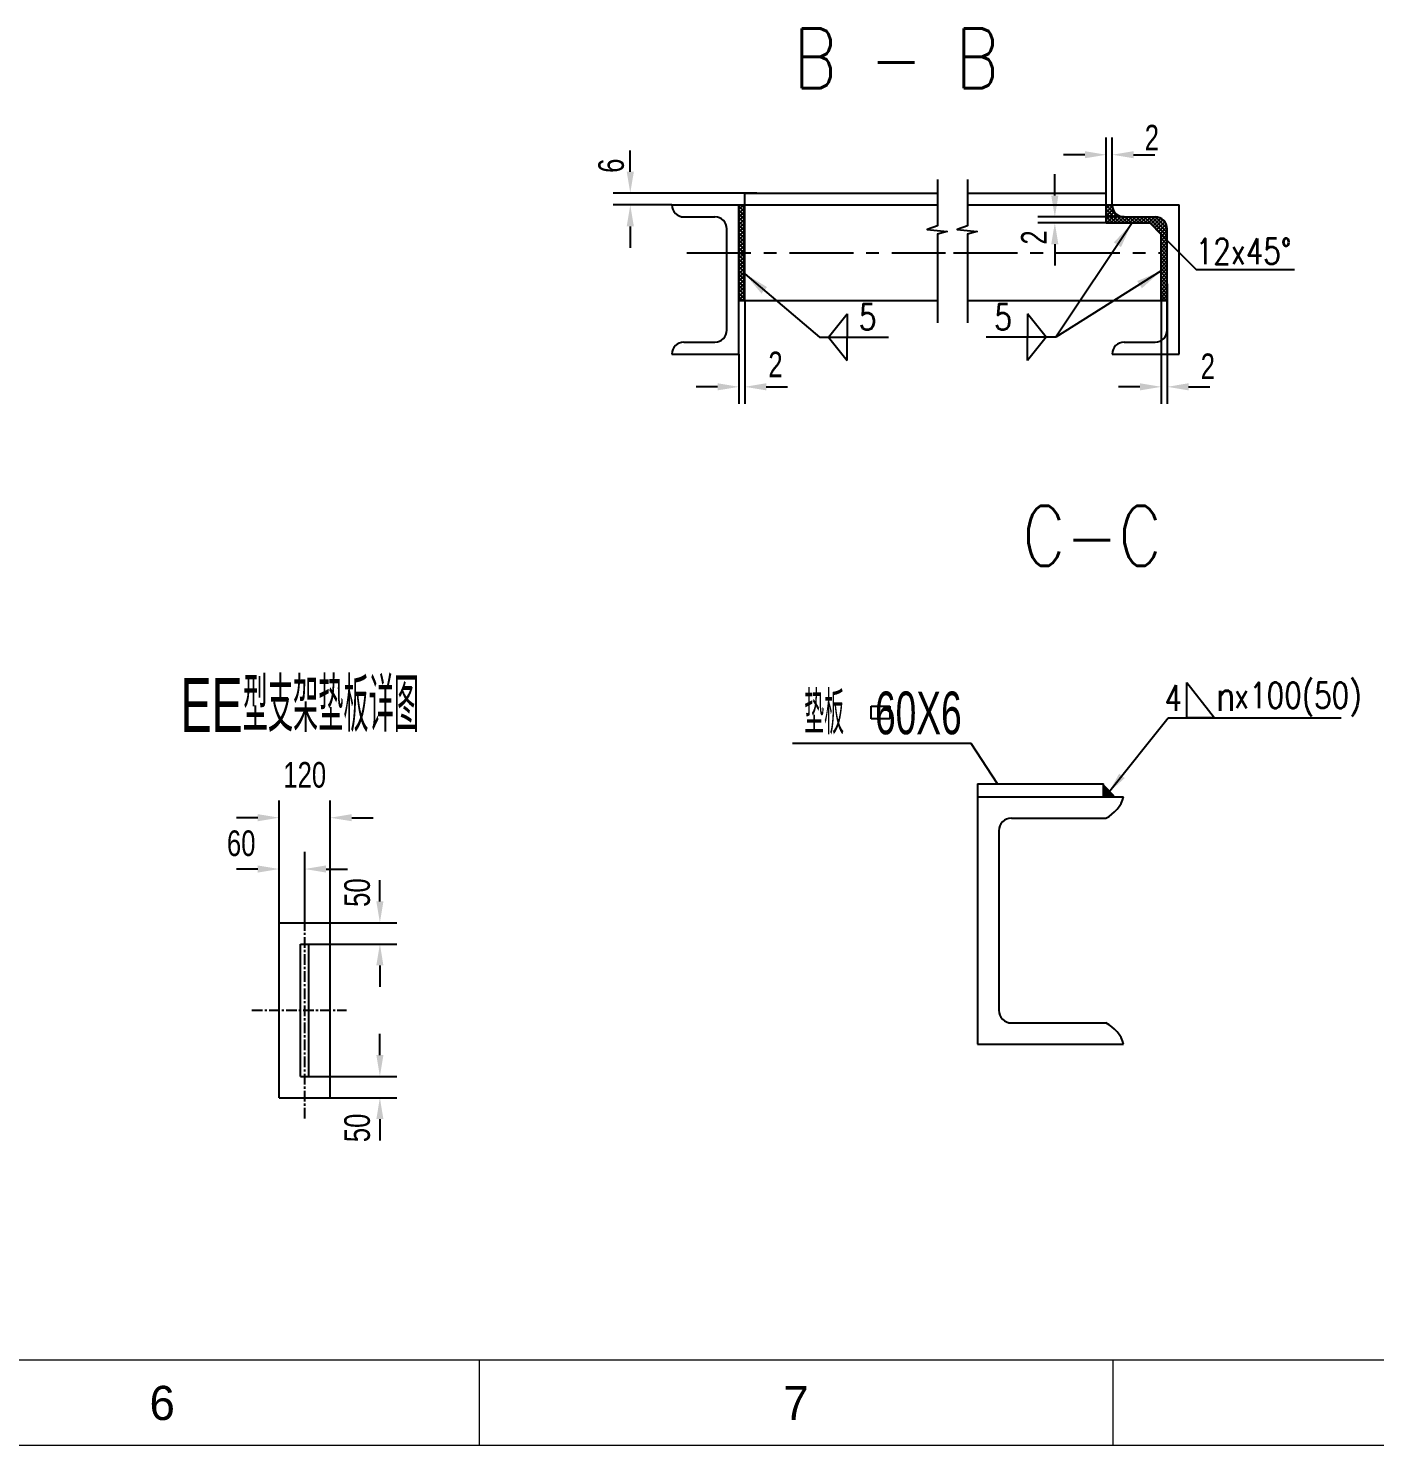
# Model space of a CAD drawing. Extents: x 148 to 221443, y -36682 to 6758.
# Drawn here: x 214447 to 217601, y -23768 to -20449 of the extents above; entities that cross this region are included whole.
import ezdxf
from ezdxf.enums import TextEntityAlignment as Align

# ---------------------------------------------------------------- set-up
doc = ezdxf.new("R2010")
doc.units = 0
doc.header["$LTSCALE"] = 10
doc.header["$MEASUREMENT"] = 0
doc.linetypes.add('CENTERX2', pattern=[4, 2.5, -0.5, 0.5, -0.5])
for name, color, linetype in [('2', 4, 'Continuous'), ('CENTER', 1, 'CENTERX2'), ('RED', 7, 'Continuous')]:
    doc.layers.add(name, color=color, linetype=linetype)
doc.layers.add('2（细实线）', color=3, linetype='Continuous', lineweight=20)
doc.layers.add('图框层', color=7, linetype='Continuous', lineweight=15)
doc.styles.add('HZ', font='ROMS.SHX', dxfattribs={"width": 0.75, "bigfont": 'GBCBIG.SHX'})
doc.styles.get("Standard").update_dxf_attribs({"font": 'wison_e.shx', "width": 0.75, "bigfont": 'wison_c.shx'})
doc.styles.add('XW', font='ROMANS.shx', dxfattribs={"width": 0.85})
doc.dimstyles.new('DIM1', dxfattribs={"dimscale": 20, "dimtxt": 3, "dimasz": 2.5, "dimexe": 2, "dimexo": 0, "dimgap": 1, "dimtad": 0, "dimdec": 0, "dimzin": 0, "dimdsep": 46, "dimtxsty": 'Standard', "dimcen": 2, "dimclrd": 3, "dimclre": 3, "dimclrt": 3, "dimadec": 0, "dimazin": 0, "dimtfac": 0.666667, "dimtdec": 0, "dimtofl": 0, "dimtmove": 2, "dimatfit": 1, "dimfxl": 2, "dimtvp": 1.333333, "dimtolj": 1, "dimtzin": 0, "dimarcsym": 0})

# ---------------------------------------------------------------- blocks, each defined once
blk = doc.blocks.new('*D1856')
at = {"color": 3, "linetype": 'Continuous', "lineweight": -2}
for p, q in [((215034.6, -22563.6), (215034.6, -22257.6)), ((215154.6, -22563.6), (215154.6, -22257.6)), ((214984.6, -22297.6), (214934.6, -22297.6)), ((215204.6, -22297.6), (215254.6, -22297.6))]:
    blk.add_line(p, q, dxfattribs=at)
at = {"color": 3}
for points in [[(214984.6, -22305.9), (214984.6, -22289.3), (215034.6, -22297.6)], [(215204.6, -22289.3), (215204.6, -22305.9), (215154.6, -22297.6)]]:
    blk.add_solid(points, dxfattribs=at)
at = {"layer": 'Defpoints', "color": 0}
for p in [(215154.6, -22297.6), (215034.6, -22563.6), (215154.6, -22563.6)]:
    blk.add_point(p, dxfattribs=at)
at = {"color": 3, "insert": (215094.6, -22197.6), "char_height": 60, "attachment_point": 5}
blk.add_mtext('\\A1;120', dxfattribs=at)
blk = doc.blocks.new('*D1857')
at = {"color": 3, "linetype": 'Continuous', "lineweight": -2}
for p, q in [((215034.6, -22543.6), (215034.6, -22377.8)), ((215094.6, -22543.6), (215094.6, -22377.8)), ((214984.6, -22417.8), (214934.6, -22417.8)), ((215144.6, -22417.8), (215194.6, -22417.8))]:
    blk.add_line(p, q, dxfattribs=at)
at = {"color": 3}
for points in [[(214984.6, -22426.1), (214984.6, -22409.4), (215034.6, -22417.8)], [(215144.6, -22409.4), (215144.6, -22426.1), (215094.6, -22417.8)]]:
    blk.add_solid(points, dxfattribs=at)
at = {"layer": 'Defpoints', "color": 0}
for p in [(215094.6, -22417.8), (215034.6, -22543.6), (215094.6, -22543.6)]:
    blk.add_point(p, dxfattribs=at)
at = {"color": 3, "insert": (214945.8, -22357.8), "char_height": 60, "attachment_point": 5}
blk.add_mtext('\\A1;60', dxfattribs=at)
blk = doc.blocks.new('*D1858')
at = {"color": 3, "linetype": 'Continuous', "lineweight": -2}
for p, q in [((215270.7, -22493.6), (215270.7, -22443.6)), ((215125, -22543.6), (215310.7, -22543.6)), ((215084.6, -22593.6), (215310.7, -22593.6)), ((215270.7, -22643.6), (215270.7, -22693.6))]:
    blk.add_line(p, q, dxfattribs=at)
at = {"color": 3}
for points in [[(215262.4, -22493.6), (215279, -22493.6), (215270.7, -22543.6)], [(215279, -22643.6), (215262.4, -22643.6), (215270.7, -22593.6)]]:
    blk.add_solid(points, dxfattribs=at)
at = {"layer": 'Defpoints', "color": 0}
for p in [(215125, -22543.6), (215084.6, -22593.6), (215270.7, -22593.6)]:
    blk.add_point(p, dxfattribs=at)
at = {"color": 3, "insert": (215217.7, -22473), "char_height": 60, "attachment_point": 5, "rotation": 90}
blk.add_mtext('\\A1;50', dxfattribs=at)
blk = doc.blocks.new('*D1868')
at = {"color": 3, "linetype": 'Continuous', "lineweight": -2}
for p, q in [((215270.7, -22853.6), (215270.7, -22803.6)), ((215084.6, -22903.6), (215310.7, -22903.6)), ((215120.9, -22953.6), (215310.7, -22953.6)), ((215270.7, -23003.6), (215270.7, -23053.6))]:
    blk.add_line(p, q, dxfattribs=at)
at = {"color": 3}
for points in [[(215262.4, -22853.6), (215279, -22853.6), (215270.7, -22903.6)], [(215279, -23003.6), (215262.4, -23003.6), (215270.7, -22953.6)]]:
    blk.add_solid(points, dxfattribs=at)
at = {"layer": 'Defpoints', "color": 0}
for p in [(215084.6, -22903.6), (215270.7, -22903.6), (215120.9, -22953.6)]:
    blk.add_point(p, dxfattribs=at)
at = {"color": 3, "insert": (215217.7, -23024.1), "char_height": 60, "attachment_point": 5, "rotation": 90}
blk.add_mtext('\\A1;50', dxfattribs=at)
blk = doc.blocks.new('*D1869')
at = {"color": 3, "lineweight": -2}
for p, q in [((217101.2, -21072.6), (217101.2, -21328.5)), ((217115.2, -21047.1), (217115.2, -21328.5)), ((217051.2, -21288.5), (217001.2, -21288.5)), ((217165.2, -21288.5), (217215.2, -21288.5))]:
    blk.add_line(p, q, dxfattribs=at)
at = {"color": 3}
for points in [[(217051.2, -21296.8), (217051.2, -21280.1), (217101.2, -21288.5)], [(217165.2, -21280.1), (217165.2, -21296.8), (217115.2, -21288.5)]]:
    blk.add_solid(points, dxfattribs=at)
at = {"layer": 'Defpoints', "color": 0}
for p in [(217101.2, -21072.6), (217115.2, -21047.1), (217115.2, -21288.5)]:
    blk.add_point(p, dxfattribs=at)
at = {"color": 3, "insert": (217210.3, -21240.4), "char_height": 60, "attachment_point": 5}
blk.add_mtext('\\A1;2', dxfattribs=at)
blk = doc.blocks.new('*D1870')
at = {"color": 3, "lineweight": -2}
for p, q in [((216972.2, -20862.6), (216972.2, -20704.9)), ((216986.5, -20866.6), (216986.5, -20704.9)), ((216922.2, -20744.9), (216872.2, -20744.9)), ((217036.5, -20744.9), (217086.5, -20744.9))]:
    blk.add_line(p, q, dxfattribs=at)
at = {"color": 3}
for points in [[(216922.2, -20753.2), (216922.2, -20736.6), (216972.2, -20744.9)], [(217036.5, -20736.6), (217036.5, -20753.2), (216986.5, -20744.9)]]:
    blk.add_solid(points, dxfattribs=at)
at = {"layer": 'Defpoints', "color": 0}
for p in [(216986.5, -20744.9), (216972.2, -20862.6), (216986.5, -20866.6)]:
    blk.add_point(p, dxfattribs=at)
at = {"color": 3, "insert": (217079.3, -20704.9), "char_height": 60, "attachment_point": 5}
blk.add_mtext('\\A1;2', dxfattribs=at)
blk = doc.blocks.new('*D1871')
at = {"color": 3, "linetype": 'Continuous', "lineweight": -2}
for p, q in [((216851.9, -20840.6), (216851.9, -20790.6)), ((217014.2, -20890.6), (216811.9, -20890.6)), ((216980.6, -20904.6), (216811.9, -20904.6)), ((216851.9, -20954.6), (216851.9, -21004.6))]:
    blk.add_line(p, q, dxfattribs=at)
at = {"color": 3}
for points in [[(216843.5, -20840.6), (216860.2, -20840.6), (216851.9, -20890.6)], [(216860.2, -20954.6), (216843.5, -20954.6), (216851.9, -20904.6)]]:
    blk.add_solid(points, dxfattribs=at)
at = {"layer": 'Defpoints', "color": 0}
for p in [(216851.9, -20904.6), (216980.6, -20904.6), (217014.2, -20890.6)]:
    blk.add_point(p, dxfattribs=at)
at = {"color": 3, "insert": (216802.8, -20938.7), "char_height": 60, "attachment_point": 5, "rotation": 90}
blk.add_mtext('\\A1;2', dxfattribs=at)
blk = doc.blocks.new('*D1872')
at = {"color": 3, "linetype": 'Continuous', "lineweight": -2}
for p, q in [((216125.7, -21086.6), (216125.7, -21328.5)), ((216111.7, -21211.7), (216111.7, -21328.5)), ((216061.7, -21288.5), (216011.7, -21288.5)), ((216175.7, -21288.5), (216225.7, -21288.5))]:
    blk.add_line(p, q, dxfattribs=at)
at = {"color": 3}
for points in [[(216061.7, -21296.8), (216061.7, -21280.1), (216111.7, -21288.5)], [(216175.7, -21280.1), (216175.7, -21296.8), (216125.7, -21288.5)]]:
    blk.add_solid(points, dxfattribs=at)
at = {"layer": 'Defpoints', "color": 0}
for p in [(216125.7, -21086.6), (216111.7, -21211.7), (216125.7, -21288.5)]:
    blk.add_point(p, dxfattribs=at)
at = {"color": 3, "insert": (216197.5, -21236.1), "char_height": 60, "attachment_point": 5}
blk.add_mtext('\\A1;2', dxfattribs=at)
blk = doc.blocks.new('*D1873')
at = {"color": 3, "linetype": 'Continuous', "lineweight": -2}
for p, q in [((215857.3, -20784.6), (215857.3, -20734.6)), ((216153.7, -20834.6), (215817.3, -20834.6)), ((215954.7, -20862.6), (215817.3, -20862.6)), ((215857.3, -20912.6), (215857.3, -20962.6))]:
    blk.add_line(p, q, dxfattribs=at)
at = {"color": 3}
for points in [[(215849, -20784.6), (215865.7, -20784.6), (215857.3, -20834.6)], [(215865.7, -20912.6), (215849, -20912.6), (215857.3, -20862.6)]]:
    blk.add_solid(points, dxfattribs=at)
at = {"layer": 'Defpoints', "color": 0}
for p in [(216153.7, -20834.6), (215857.3, -20862.6), (215954.7, -20862.6)]:
    blk.add_point(p, dxfattribs=at)
at = {"color": 3, "insert": (215812.7, -20770.6), "char_height": 60, "attachment_point": 5, "rotation": 90}
blk.add_mtext('\\A1;6', dxfattribs=at)
blk = doc.blocks.new('1.25A2')
at = {"layer": '图框层', "ltscale": 10}
for p, q in [((15302.98, 8873.89), (14595.48, 8873.89)), ((15015.98, 8873.89), (15015.98, 8863.89)), ((15090.23, 8873.89), (15090.23, 8863.89)), ((15312.98, 8863.89), (14570.48, 8863.89))]:
    blk.add_line(p, q, dxfattribs=at)
at = {"style": 'HZ'}
for s, p in [('6', (14978.86, 8868.89)), ('7', (15053.11, 8868.89))]:
    blk.add_text(s, height=4, dxfattribs=at).set_placement(p, align=Align.MIDDLE)

msp = doc.modelspace()

# ---------------------------------------------------------------- hatches: boundary and pattern name
at = {"linetype": 'Continuous'}
h = msp.add_hatch(dxfattribs=at)
h.set_pattern_fill('ANSI37', color=256, scale=50, style=0)
h.set_pattern_definition([(45, (199410.1776, -13391.815), (-4.4194174, 4.4194174), []), (135, (199410.1776, -13391.815), (-4.4194174, -4.4194174), [])])
h.paths.add_polyline_path([(216111.6745, -20862.5634), (216125.6745, -20862.5634), (216125.6745, -21086.5634), (216111.6745, -21086.5634)])
h = msp.add_hatch(dxfattribs=at)
h.set_pattern_fill('ANSI37', color=256, scale=50, style=0)
h.set_pattern_definition([(135, (235687.848, -6972.5995), (4.4194174, 4.4194174), []), (45, (235687.848, -6972.5995), (4.4194174, -4.4194174), [])])
h.paths.add_polyline_path([(217014.1665, -20890.5634, -0.414213562), (216986.1665, -20862.5634), (216972.1665, -20862.5634), (216972.1665, -20904.5634), (217074.1665, -20904.5634), (217101.1665, -20931.5634), (217115.1665, -20945.5634), (217115.1665, -20918.5634, 0.414213562), (217087.1665, -20890.5634)])
h = msp.add_hatch(dxfattribs=at)
h.set_pattern_fill('ANSI37', color=256, scale=50, style=0)
h.set_pattern_definition([(45, (216670.3844, -25513.396), (-4.419417, 4.419417), []), (135, (216670.3844, -25513.396), (-4.419417, -4.419417), [])])
h.paths.add_polyline_path([(217115.1665, -20945.5634), (217101.1665, -20931.5634), (217101.1665, -21086.5634), (217115.1665, -21086.5634)])

# ---------------------------------------------------------------- linework, layer by layer
for p, q in [((217032.8452, -20904.5634), (216854.1984, -21171.8996)), ((217101.1665, -20931.5634), (217182.9118, -21013.3087)), ((216125.6745, -21023.4557), (216300.735, -21171.8996)), ((217101.1665, -21017.0325), (216854.1984, -21171.8996)), ((217182.9118, -21013.3087), (217413.6007, -21013.3087)), ((216300.735, -21171.8996), (216462.1006, -21171.8996)), ((216854.1984, -21171.8996), (216691.3231, -21171.8996)), ((216655.8148, -22123.8597), (216237.3185, -22123.8597)), ((216717.2545, -22218.5143), (216655.8148, -22123.8597))]:
    msp.add_line(p, q, dxfattribs=at)
msp.add_line((217101.1665, -21086.5634), (217115.1665, -21086.5634))
at = {"color": 7, "linetype": 'Continuous'}
for p, q in [((216321.8965, -21171.8996), (216365.6312, -21117.2852)), ((216365.6312, -21117.2852), (216365.6312, -21171.8996)), ((216831.5272, -21171.8996), (216787.7924, -21117.2852)), ((216787.7924, -21117.2852), (216787.7924, -21171.8996)), ((216321.8965, -21171.8996), (216365.6312, -21226.514)), ((216365.6312, -21226.514), (216365.6312, -21171.8996)), ((216787.7924, -21226.514), (216787.7924, -21171.8996)), ((216831.5272, -21171.8996), (216787.7924, -21226.514)), ((217161.4063, -22064.0746), (217161.4063, -21981.3154)), ((217161.4063, -21981.3154), (217225.9937, -22064.0746)), ((217225.9937, -22064.0746), (217161.4063, -22064.0746))]:
    msp.add_line(p, q, dxfattribs=at)
at = {"color": 3, "linetype": 'Continuous'}
for p, q in [((216421.7811, -22036.4364), (216465.6948, -22036.4364)), ((216421.7811, -22066.432), (216421.7811, -22036.4364)), ((216465.6948, -22036.4364), (216465.6948, -22066.432)), ((216465.6948, -22066.432), (216421.7811, -22066.432))]:
    msp.add_line(p, q, dxfattribs=at)
for points in [[(216576.7118, -20802.9146), (216576.7118, -20911.5104), (216552.563, -20919.9567), (216599.6531, -20924.7832), (216576.7118, -20930.8163), (216576.7118, -21138.882)], [(216647.0944, -20802.9146), (216647.0944, -20911.5104), (216622.9457, -20919.9567), (216670.0357, -20924.7832), (216647.0944, -20930.8163), (216647.0944, -21138.882)]]:
    msp.add_lwpolyline(points)
at = {"linetype": 'Continuous'}
for points in [[(216990.3392, -20950.1732), (217006.9681, -20961.2854), (217031.9902, -20905.8428)], [(216177.7473, -21054.895), (216164.736, -21070.084), (216125.6745, -21023.4557)], [(217045.1395, -21040.7176), (217055.8496, -21057.6082), (217101.1665, -21017.0325)]]:
    msp.add_solid(points, dxfattribs=at)
at = {"layer": 'CENTER', "ltscale": 6}
for p, q in [((215989.9669, -20974.5634), (216595.9282, -20974.5634)), ((216614.4937, -20974.5634), (217101.1665, -20974.5634))]:
    msp.add_line(p, q, dxfattribs=at)
at = {"layer": 'CENTER'}
for p, q in [((215094.5747, -23002.2333), (215094.5747, -22520.6047)), ((214970.9618, -22748.5754), (215192.6907, -22748.5754))]:
    msp.add_line(p, q, dxfattribs=at)
at = {"layer": 'RED'}
for p, q in [((216125.6745, -20834.5634), (216576.7118, -20834.5634)), ((216125.6745, -20862.5634), (216125.6745, -20834.5634)), ((216647.0944, -20834.5634), (216972.1665, -20834.5634)), ((216972.1665, -20904.5634), (216972.1665, -20834.5634)), ((215954.6745, -20862.5634), (216139.6745, -20862.5634)), ((216111.6745, -21211.7266), (216111.6745, -20862.5634)), ((216125.6745, -21086.5634), (216125.6745, -20862.5634)), ((216139.6745, -20862.5634), (216576.7118, -20862.5634)), ((216647.0944, -20862.5634), (216980.5665, -20862.5634)), ((216972.1665, -20862.5634), (217143.1665, -20862.5634)), ((217143.1665, -21211.7266), (217143.1665, -20862.5634)), ((215982.6745, -20890.5634), (216055.6745, -20890.5634)), ((216972.1665, -20904.5634), (217074.1665, -20904.5634)), ((217014.1665, -20890.5634), (217087.1665, -20890.5634)), ((217074.1665, -20904.5634), (217101.1665, -20931.5634)), ((216083.6745, -21155.7266), (216083.6745, -20918.5634)), ((217101.1665, -21086.5634), (217101.1665, -20931.5634)), ((217115.1665, -21155.7266), (217115.1665, -20918.5634)), ((216111.6745, -21086.5634), (216576.7118, -21086.5634)), ((216647.0944, -21086.5634), (217101.1665, -21086.5634)), ((215982.6745, -21183.7266), (216055.6745, -21183.7266)), ((217014.1665, -21183.7266), (217087.1665, -21183.7266)), ((215954.6745, -21211.7266), (216111.6745, -21211.7266)), ((216986.1665, -21211.7266), (217143.1665, -21211.7266)), ((216670.5152, -22218.5143), (216670.5152, -22828.2618)), ((216670.5152, -22218.5143), (216966.1807, -22218.5143)), ((216966.1807, -22248.5143), (216966.1807, -22218.5143)), ((216670.5152, -22248.5143), (217013.1318, -22248.5143)), ((216750.5152, -22298.5143), (216971.5441, -22298.5143)), ((216720.5152, -22328.5143), (216720.5152, -22748.2618)), ((215034.5747, -22953.5754), (215034.5747, -22543.5754)), ((215034.5747, -22543.5754), (215154.5747, -22543.5754)), ((215154.5747, -22953.5754), (215154.5747, -22543.5754)), ((215084.5747, -22593.5754), (215104.5747, -22593.5754)), ((215084.5747, -22903.5754), (215084.5747, -22593.5754)), ((215104.5747, -22903.5754), (215104.5747, -22593.5754)), ((216750.5152, -22778.2618), (216971.5441, -22778.2618)), ((216670.5152, -22828.2618), (217013.1318, -22828.2618)), ((215084.5747, -22903.5754), (215104.5747, -22903.5754)), ((215034.5747, -22953.5754), (215154.5747, -22953.5754))]:
    msp.add_line(p, q, dxfattribs=at)
for centre, radius, start, end in [((215982.6745, -20862.5634), 28, 180, 270), ((217014.1665, -20862.5634), 28, 180, 270), ((216055.6745, -20918.5634), 28, 0, 90), ((217087.1665, -20918.5634), 28, 0, 90), ((216055.6745, -21155.7266), 28, 270, 0), ((217087.1665, -21155.7266), 28, 270, 0), ((215982.6745, -21211.7266), 28, 90, 180), ((217014.1665, -21211.7266), 28, 90, 180), ((216936.9897, -22227.4781), 78.9947, 295.9398448, 344.5558076), ((216750.5152, -22328.5143), 30, 90, 180), ((216750.5152, -22748.2618), 30, 180, 270), ((216936.9897, -22849.2981), 78.9947, 15.4441924, 64.0601552)]:
    msp.add_arc(centre, radius, start, end, dxfattribs=at)
msp.add_solid([(216966.1807, -22218.5143), (216966.1807, -22248.5143), (216994.7153, -22248.8656)], dxfattribs=at)

# ---------------------------------------------------------------- block references
at = {"layer": '2（细实线）', "xscale": 20, "yscale": 20, "zscale": 20}
msp.add_blockref('1.25A2', (-84816.4951, -201046.0107), dxfattribs=at)

# ---------------------------------------------------------------- texts
at = {"linetype": 'Continuous', "style": 'XW', "width": 0.8}
msp.add_text('B - B', height=140, dxfattribs=at).set_placement((216720.2959, -20518.9005), align=Align.MIDDLE_RIGHT)
at = {"color": 3, "linetype": 'Continuous', "style": 'XW', "width": 0.8}
for s, p in [('12x45%%D', (217406.0625, -20970.9807)), ('5', (216434.1039, -21125.2379)), ('5', (216751.3198, -21125.2379))]:
    msp.add_text(s, height=60, dxfattribs=at).set_placement(p, align=Align.MIDDLE_RIGHT)
at = {"linetype": 'Continuous', "style": 'XW', "width": 0.8}
msp.add_text('C-C', height=140, dxfattribs=at).set_placement((216775.4774, -21707.5661))
at = {"style": 'HZ', "width": 0.65}
msp.add_text('EE型支架垫板详图', height=126, dxfattribs=at).set_placement((215082.7485, -22026.8657), align=Align.MIDDLE)
at = {"color": 3, "linetype": 'Continuous', "style": 'XW', "width": 0.8}
for s, height, p in [('x100(50)', 60, (217272.1388, -22040.9589)), ('4', 60, (217108.7413, -22047.4109)), ('n', 70, (217229.5693, -22047.0874))]:
    msp.add_text(s, height=height, dxfattribs=at).set_placement(p)
at = {"layer": '2', "color": 3, "linetype": 'Continuous', "style": 'HZ', "width": 0.65}
msp.add_text('垫板   60X6', height=100, dxfattribs=at).set_placement((216264.6313, -22102.1236))

# ---------------------------------------------------------------- dimensions: what is measured, and where the dimension line sits
for base, p1, p2, picture, middle in [((216986.4627, -20744.9129), (216972.1665, -20862.5634), (216986.4627, -20866.6254), '*D1870', (217079.2551, -20704.9198)), ((217115.1665, -21288.4639), (217101.1665, -21072.5634), (217115.1665, -21047.0739), '*D1869', (217210.2655, -21240.408))]:
    dim = msp.add_linear_dim(base=base, p1=p1, p2=p2, text='2', dimstyle='DIM1', override={"dimtxt": 3})
    dim.commit()
    dim.dimension.update_dxf_attribs({"geometry": picture, "text_midpoint": middle, "dimtype": 160})
at = {"color": 7, "linetype": 'Continuous'}
dim = msp.add_linear_dim(base=(215857.3396, -20862.5634), p1=(216153.6745, -20834.5634), p2=(215954.6745, -20862.5634), angle=90, text='6', dimstyle='DIM1', override={"dimtxt": 3}, dxfattribs=at)
dim.commit()
dim.dimension.update_dxf_attribs({"geometry": '*D1873', "text_midpoint": (215812.7468, -20770.64), "dimtype": 160})
at = {"linetype": 'Continuous'}
dim = msp.add_linear_dim(base=(216851.8661, -20904.5634), p1=(217014.1665, -20890.5634), p2=(216980.5665, -20904.5634), angle=90, text='2', dimstyle='DIM1', override={"dimtxt": 3}, dxfattribs=at)
dim.commit()
dim.dimension.update_dxf_attribs({"geometry": '*D1871', "text_midpoint": (216802.782, -20938.6538), "dimtype": 160})
dim = msp.add_linear_dim(base=(216125.6745, -21288.4639), p1=(216111.6745, -21211.7266), p2=(216125.6745, -21086.5634), text='2', dimstyle='DIM1', override={"dimtxt": 3}, dxfattribs=at)
dim.commit()
dim.dimension.update_dxf_attribs({"geometry": '*D1872', "text_midpoint": (216197.5229, -21236.0594), "dimtype": 160})
at = {"color": 7, "linetype": 'Continuous'}
dim = msp.add_linear_dim(base=(215154.5747, -22297.6139), p1=(215034.5747, -22563.5754), p2=(215154.5747, -22563.5754), dimstyle='DIM1', dxfattribs=at)
dim.commit()
dim.dimension.update_dxf_attribs({"geometry": '*D1856', "text_midpoint": (215094.5747, -22197.6139)})
dim = msp.add_linear_dim(base=(215094.5747, -22417.7507), p1=(215034.5747, -22543.5754), p2=(215094.5747, -22543.5754), dimstyle='DIM1', dxfattribs=at)
dim.commit()
dim.dimension.update_dxf_attribs({"geometry": '*D1857', "text_midpoint": (214945.7698, -22357.7507), "dimtype": 160})
for base, p1, p2, angle, picture, middle in [((215270.6915, -22593.5754), (215124.9716, -22543.5754), (215084.5747, -22593.5754), 90, '*D1858', (215217.7055, -22473.0115)), ((215270.6915, -22903.5754), (215120.8773, -22953.5754), (215084.5747, -22903.5754), 270, '*D1868', (215217.7055, -23024.1393))]:
    dim = msp.add_linear_dim(base=base, p1=p1, p2=p2, angle=angle, dimstyle='DIM1', dxfattribs=at)
    dim.commit()
    dim.dimension.update_dxf_attribs({"geometry": picture, "text_midpoint": middle, "dimtype": 160})

# ---------------------------------------------------------------- leaders
msp.add_leader([(216977.8441, -22238.8401), (217117.1234, -22064.0746), (217523.072, -22064.0746)], dimstyle='DIM1', override={"dimtxt": 3, "dimgap": 1, "dimtad": 0}, dxfattribs=at)

doc.saveas('drawing.dxf')
